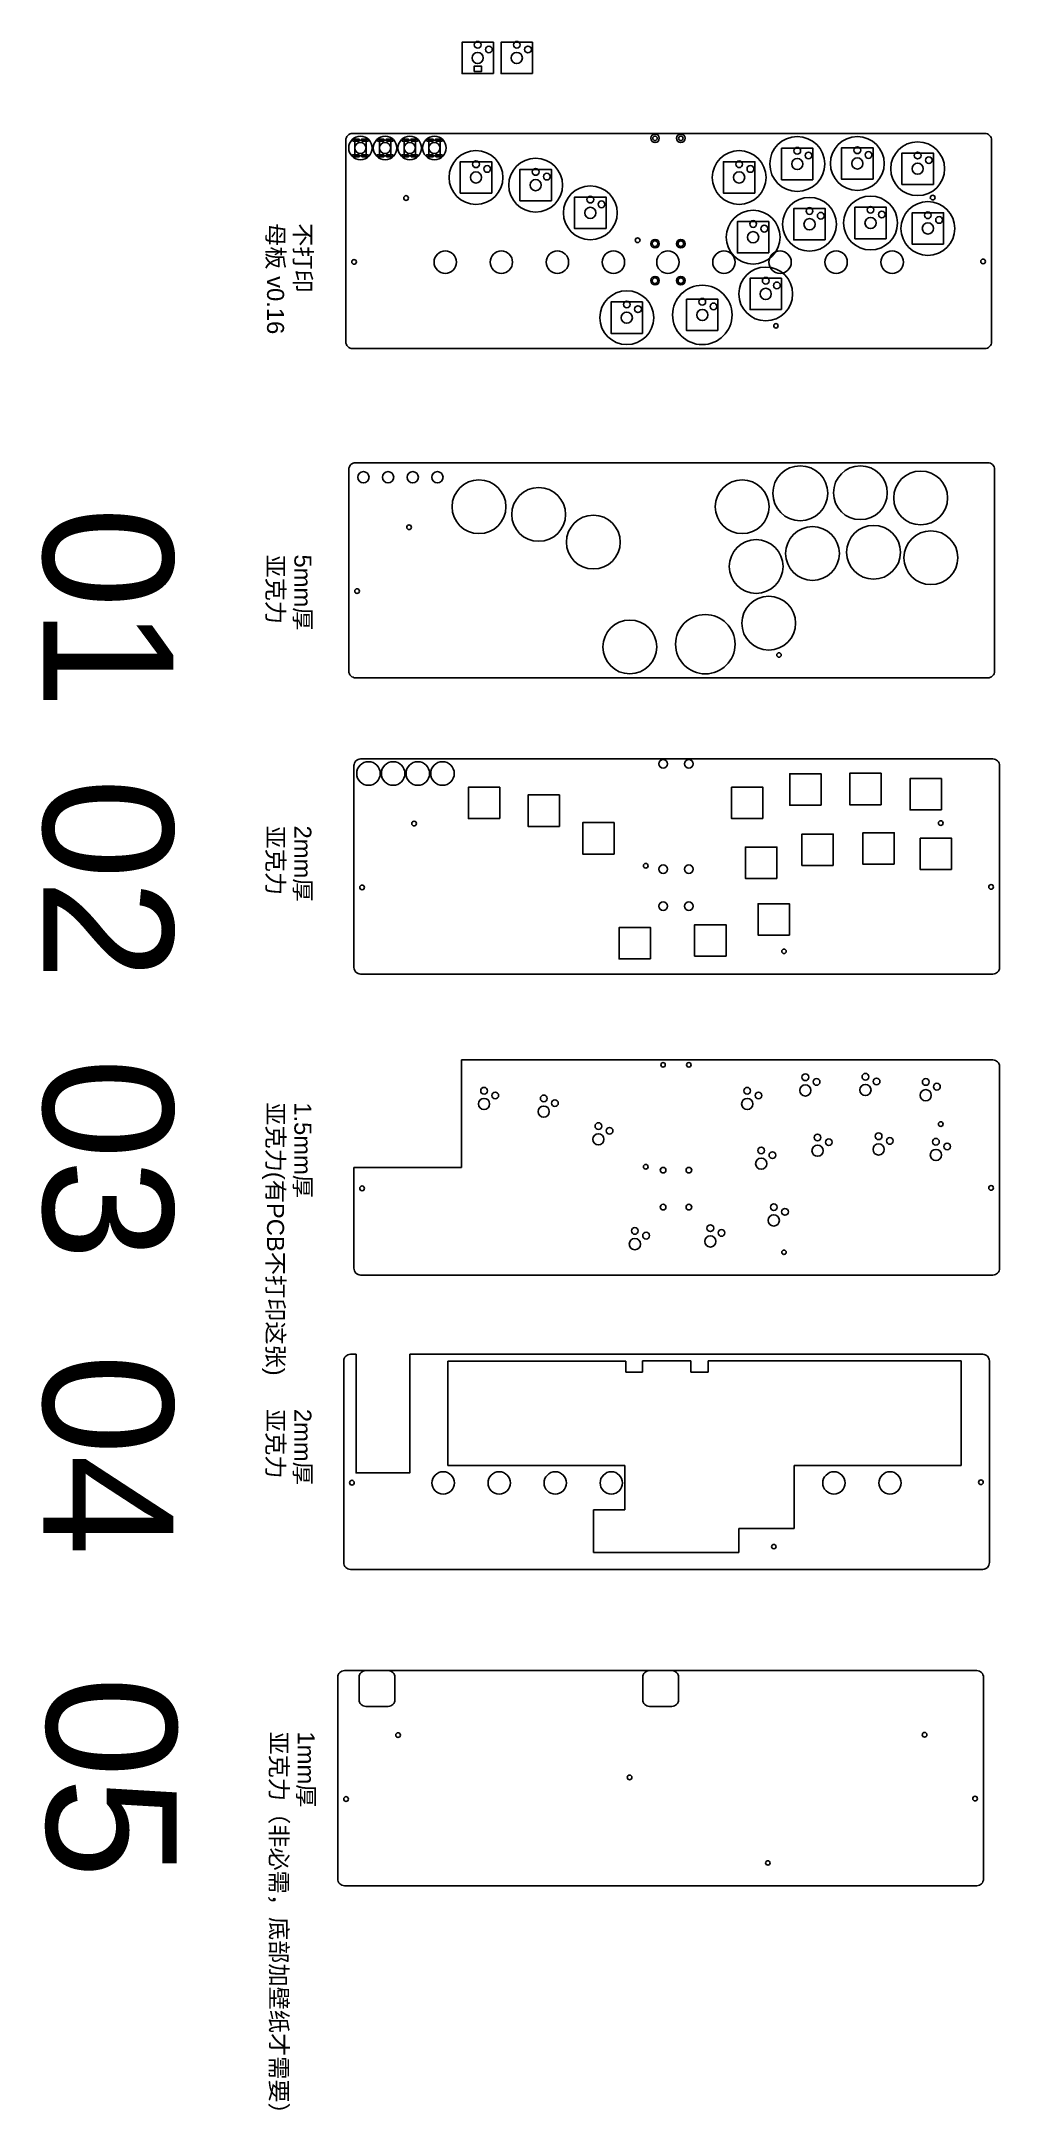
# Model space of a CAD drawing. Header units: millimetres. Extents: x 1891 to 2319, y 1141 to 2064.
import ezdxf

# ---------------------------------------------------------------- set-up
doc = ezdxf.new("R2010")
doc.units = ezdxf.units.MM
doc.layers.add('01 外壳', color=7, linetype='Continuous')
doc.layers.add('边框', color=7, linetype='Continuous')
doc.styles.get("Standard").update_dxf_attribs({"font": 'Arial.ttf'})

msp = doc.modelspace()

# ---------------------------------------------------------------- linework, layer by layer
at = {"transparency": 33554687}
for centre in [(2218.73, 1936.74), (2220.08, 1789.82), (2222.33, 1657.63), (2222.33, 1523.34), (2217.78, 1392.01), (2215.15, 1250.86)]:
    msp.add_circle(centre, 1, dxfattribs=at)
at = {"layer": '01 外壳', "transparency": 33554687}
for p, q in [((2078.5, 1561.18), (2078.5, 1609.18)), ((2030.5, 1561.18), (2078.5, 1561.18)), ((2072.44, 1428.22), (2072.44, 1474.77)), ((2072.44, 1474.77), (2151.85, 1474.77)), ((2151.85, 1469.85), (2151.85, 1474.77)), ((2159.21, 1469.85), (2151.85, 1469.85)), ((2159.21, 1469.85), (2159.21, 1474.85)), ((2159.21, 1474.85), (2180.71, 1474.85)), ((2180.71, 1474.85), (2180.71, 1469.85)), ((2180.71, 1469.85), (2188.51, 1469.85)), ((2295.93, 1474.85), (2188.51, 1474.85)), ((2188.51, 1474.85), (2188.51, 1469.85)), ((2301.36, 1474.85), (2295.93, 1474.85)), ((2301.36, 1428.22), (2301.36, 1474.85)), ((2072.44, 1428.22), (2151.35, 1428.22)), ((2151.35, 1428.22), (2151.35, 1408.44)), ((2226.94, 1400.04), (2226.94, 1428.22)), ((2226.94, 1428.22), (2301.36, 1428.22)), ((2151.35, 1408.44), (2137.35, 1408.44)), ((2137.35, 1408.44), (2137.35, 1389.36)), ((2202.25, 1389.36), (2202.25, 1400.04)), ((2202.25, 1400.04), (2226.94, 1400.04)), ((2137.35, 1389.36), (2202.25, 1389.36))]:
    msp.add_line(p, q, dxfattribs=at)
for points in [[(2092.71, 2049.25), (2092.71, 2063.25), (2078.71, 2063.25), (2078.71, 2049.25)], [(2110.14, 2049.25), (2110.14, 2063.25), (2096.14, 2063.25), (2096.14, 2049.25)], [(2084.16, 2050.16), (2084.16, 2052.6), (2087.37, 2052.6), (2087.37, 2050.16)], [(2030.01, 2019.08), (2032.81, 2019.08), (2032.81, 2020.08), (2030.01, 2020.08)], [(2030.01, 2012.08), (2032.81, 2012.08), (2032.81, 2013.08), (2030.01, 2013.08)], [(2030.91, 2012.58), (2035.91, 2012.58), (2035.91, 2019.58), (2030.91, 2019.58)], [(2034.01, 2019.08), (2036.81, 2019.08), (2036.81, 2020.08), (2034.01, 2020.08)], [(2034.01, 2012.08), (2036.81, 2012.08), (2036.81, 2013.08), (2034.01, 2013.08)], [(2041.01, 2019.08), (2043.81, 2019.08), (2043.81, 2020.08), (2041.01, 2020.08)], [(2041.01, 2012.08), (2043.81, 2012.08), (2043.81, 2013.08), (2041.01, 2013.08)], [(2041.91, 2012.58), (2046.91, 2012.58), (2046.91, 2019.58), (2041.91, 2019.58)], [(2045.01, 2019.08), (2047.81, 2019.08), (2047.81, 2020.08), (2045.01, 2020.08)], [(2045.01, 2012.08), (2047.81, 2012.08), (2047.81, 2013.08), (2045.01, 2013.08)], [(2052.01, 2019.08), (2054.81, 2019.08), (2054.81, 2020.08), (2052.01, 2020.08)], [(2052.01, 2012.08), (2054.81, 2012.08), (2054.81, 2013.08), (2052.01, 2013.08)], [(2052.91, 2012.58), (2057.91, 2012.58), (2057.91, 2019.58), (2052.91, 2019.58)], [(2056.01, 2019.08), (2058.81, 2019.08), (2058.81, 2020.08), (2056.01, 2020.08)], [(2056.01, 2012.08), (2058.81, 2012.08), (2058.81, 2013.08), (2056.01, 2013.08)], [(2063.01, 2019.08), (2065.81, 2019.08), (2065.81, 2020.08), (2063.01, 2020.08)], [(2063.01, 2012.08), (2065.81, 2012.08), (2065.81, 2013.08), (2063.01, 2013.08)], [(2063.91, 2012.58), (2068.91, 2012.58), (2068.91, 2019.58), (2063.91, 2019.58)], [(2067.01, 2019.08), (2069.81, 2019.08), (2069.81, 2020.08), (2067.01, 2020.08)], [(2067.01, 2012.08), (2069.81, 2012.08), (2069.81, 2013.08), (2067.01, 2013.08)], [(2235.26, 2001.94), (2235.26, 2015.94), (2221.26, 2015.94), (2221.26, 2001.94)], [(2262.05, 2002.16), (2262.05, 2016.16), (2248.05, 2016.16), (2248.05, 2002.16)], [(2288.95, 1999.83), (2288.95, 2013.83), (2274.95, 2013.83), (2274.95, 1999.83)], [(2091.95, 1995.92), (2091.95, 2009.92), (2077.95, 2009.92), (2077.95, 1995.92)], [(2118.56, 1992.5), (2118.56, 2006.5), (2104.56, 2006.5), (2104.56, 1992.5)], [(2209.33, 1995.92), (2209.33, 2009.92), (2195.33, 2009.92), (2195.33, 1995.92)], [(2142.95, 1980.14), (2142.95, 1994.14), (2128.95, 1994.14), (2128.95, 1980.14)], [(2240.71, 1975.05), (2240.71, 1989.05), (2226.71, 1989.05), (2226.71, 1975.05)], [(2267.94, 1975.61), (2267.94, 1989.61), (2253.94, 1989.61), (2253.94, 1975.61)], [(2293.51, 1973.16), (2293.51, 1987.16), (2279.51, 1987.16), (2279.51, 1973.16)], [(2215.56, 1969.27), (2215.56, 1983.27), (2201.56, 1983.27), (2201.56, 1969.27)], [(2221.18, 1943.96), (2221.18, 1957.96), (2207.18, 1957.96), (2207.18, 1943.96)], [(2159.21, 1933.36), (2159.21, 1947.36), (2145.21, 1947.36), (2145.21, 1933.36)], [(2192.89, 1934.58), (2192.89, 1948.58), (2178.89, 1948.58), (2178.89, 1934.58)], [(2238.86, 1722.83), (2238.86, 1736.83), (2224.86, 1736.83), (2224.86, 1722.83)], [(2265.64, 1723.06), (2265.64, 1737.06), (2251.64, 1737.06), (2251.64, 1723.06)], [(2095.54, 1716.82), (2095.54, 1730.82), (2081.54, 1730.82), (2081.54, 1716.82)], [(2122.16, 1713.39), (2122.16, 1727.39), (2108.16, 1727.39), (2108.16, 1713.39)], [(2212.93, 1716.82), (2212.93, 1730.82), (2198.93, 1730.82), (2198.93, 1716.82)], [(2292.54, 1720.72), (2292.54, 1734.72), (2278.54, 1734.72), (2278.54, 1720.72)], [(2146.54, 1701.04), (2146.54, 1715.04), (2132.54, 1715.04), (2132.54, 1701.04)], [(2244.3, 1695.94), (2244.3, 1709.94), (2230.3, 1709.94), (2230.3, 1695.94)], [(2271.54, 1696.5), (2271.54, 1710.5), (2257.54, 1710.5), (2257.54, 1696.5)], [(2297.1, 1694.06), (2297.1, 1708.06), (2283.1, 1708.06), (2283.1, 1694.06)], [(2219.15, 1690.16), (2219.15, 1704.16), (2205.15, 1704.16), (2205.15, 1690.16)], [(2224.77, 1664.85), (2224.77, 1678.85), (2210.77, 1678.85), (2210.77, 1664.85)], [(2162.8, 1654.25), (2162.8, 1668.25), (2148.8, 1668.25), (2148.8, 1654.25)], [(2196.48, 1655.48), (2196.48, 1669.48), (2182.48, 1669.48), (2182.48, 1655.48)]]:
    msp.add_lwpolyline(points, close=True, dxfattribs=at)
for points in [[(2026.91, 2019.58, -0.414214), (2029.91, 2022.58), (2311.91, 2022.58, -0.414214), (2314.91, 2019.58), (2314.91, 1929.58, -0.414214), (2311.91, 1926.58), (2029.91, 1926.58, -0.414214), (2026.91, 1929.58)], [(2028.25, 1872.66, -0.414214), (2031.25, 1875.66), (2313.25, 1875.66, -0.414214), (2316.25, 1872.66), (2316.25, 1782.66, -0.414214), (2313.25, 1779.66), (2031.25, 1779.66, -0.414214), (2028.25, 1782.66)], [(2030.5, 1740.47, -0.414214), (2033.5, 1743.47), (2315.5, 1743.47, -0.414214), (2318.5, 1740.47), (2318.5, 1650.47, -0.414214), (2315.5, 1647.47), (2033.5, 1647.47, -0.414214), (2030.5, 1650.47)], [(2023.32, 1333.7, -0.414214), (2026.32, 1336.7), (2308.32, 1336.7, -0.414214), (2311.32, 1333.7), (2311.32, 1243.7, -0.414214), (2308.32, 1240.7), (2026.32, 1240.7, -0.414214), (2023.32, 1243.7)], [(2032.81, 1323.7, 0.414214), (2035.81, 1320.7), (2045.81, 1320.7, 0.414214), (2048.81, 1323.7), (2048.81, 1333.7, 0.414214), (2045.81, 1336.7), (2035.81, 1336.7, 0.414214), (2032.81, 1333.7)], [(2159.32, 1323.7, 0.414214), (2162.32, 1320.7), (2172.32, 1320.7, 0.414214), (2175.32, 1323.7), (2175.32, 1333.7, 0.414214), (2172.32, 1336.7), (2162.32, 1336.7, 0.414214), (2159.32, 1333.7)]]:
    msp.add_lwpolyline(points, format="xyb", close=True, dxfattribs=at)
for points in [[(2078.5, 1609.18), (2315.5, 1609.18, -0.414214), (2318.5, 1606.18), (2318.5, 1516.18, -0.414214), (2315.5, 1513.18), (2033.5, 1513.18, -0.414214), (2030.5, 1516.18), (2030.5, 1561.18)], [(2031.44, 1477.85), (2028.96, 1477.85, 0.414214), (2025.96, 1474.85), (2025.96, 1384.85, 0.414214), (2028.96, 1381.85), (2310.96, 1381.85, 0.414214), (2313.96, 1384.85), (2313.96, 1474.85, 0.414214), (2310.96, 1477.85), (2055.44, 1477.85)]]:
    msp.add_lwpolyline(points, format="xyb", dxfattribs=at)
msp.add_lwpolyline([(2031.44, 1477.85), (2031.44, 1424.85), (2055.44, 1424.85), (2055.44, 1477.85)], dxfattribs=at)
for centre, radius in [((2085.71, 2056.25), 2.5), ((2085.71, 2062.15), 1.5), ((2090.71, 2060.05), 1.5), ((2103.14, 2056.25), 2.5), ((2103.14, 2062.15), 1.5), ((2108.14, 2060.05), 1.5), ((2033.41, 2016.08), 5.25), ((2044.41, 2016.08), 5.25), ((2055.41, 2016.08), 5.25), ((2066.41, 2016.08), 5.25), ((2164.81, 2020.39), 1.9), ((2164.81, 2020.39), 1), ((2176.31, 2020.39), 1.9), ((2176.31, 2020.39), 1), ((2255.05, 2009.16), 12), ((2033.41, 2016.08), 2.5), ((2044.41, 2016.08), 2.5), ((2055.41, 2016.08), 2.5), ((2066.41, 2016.08), 2.5), ((2084.95, 2002.92), 12), ((2202.33, 2002.92), 12), ((2228.26, 2014.84), 1.5), ((2228.26, 2014.84), 1.5), ((2233.26, 2012.74), 1.5), ((2255.05, 2015.06), 1.5), ((2255.05, 2015.06), 1.5), ((2260.05, 2012.96), 1.5), ((2281.95, 2006.83), 12), ((2281.95, 2012.73), 1.5), ((2286.95, 2010.63), 1.5), ((2084.95, 2002.92), 2.5), ((2084.95, 2008.82), 1.5), ((2089.95, 2006.72), 1.5), ((2111.56, 1999.5), 12), ((2111.56, 2005.4), 1.5), ((2116.56, 2003.3), 1.5), ((2202.33, 2002.92), 2.5), ((2202.33, 2008.82), 1.5), ((2207.33, 2006.72), 1.5), ((2228.26, 2008.94), 2.5), ((2255.05, 2009.16), 2.5), ((2281.95, 2006.83), 2.5), ((2053.76, 1993.76), 1.05), ((2111.56, 1999.5), 2.5), ((2135.95, 1987.14), 12), ((2135.95, 1993.04), 1.5), ((2233.71, 1982.05), 12), ((2260.94, 1982.61), 12), ((2288.65, 1993.93), 1.05), ((2135.95, 1987.14), 2.5), ((2140.95, 1990.94), 1.5), ((2208.56, 1976.27), 12), ((2233.71, 1982.05), 2.5), ((2233.71, 1987.95), 1.5), ((2238.71, 1985.85), 1.5), ((2260.94, 1982.61), 2.5), ((2260.94, 1988.51), 1.5), ((2265.94, 1986.41), 1.5), ((2286.51, 1980.16), 12), ((2286.51, 1986.06), 1.5), ((2291.51, 1983.96), 1.5), ((2157.06, 1974.89), 1.05), ((2164.81, 1973.38), 1.9), ((2176.31, 1973.38), 1.9), ((2208.56, 1976.27), 2.5), ((2208.56, 1982.17), 1.5), ((2213.56, 1980.07), 1.5), ((2286.51, 1980.16), 2.5), ((2030.56, 1965.26), 1.05), ((2071.26, 1965.13), 5), ((2096.26, 1965.13), 5), ((2121.26, 1965.13), 5), ((2146.26, 1965.13), 5), ((2164.81, 1973.38), 1.25), ((2170.56, 1965.13), 5), ((2176.31, 1973.38), 1.25), ((2195.56, 1965.13), 5), ((2220.56, 1965.13), 5), ((2245.56, 1965.13), 5), ((2270.56, 1965.13), 5), ((2311.14, 1965.45), 1.05), ((2164.81, 1956.88), 1.9), ((2164.81, 1956.88), 1.25), ((2176.31, 1956.88), 1.9), ((2176.31, 1956.88), 1.25), ((2214.18, 1950.96), 12), ((2214.18, 1956.86), 1.5), ((2152.21, 1940.36), 12), ((2152.21, 1946.26), 1.5), ((2185.89, 1941.58), 13.25), ((2185.89, 1947.48), 1.5), ((2214.18, 1950.96), 2.5), ((2219.18, 1954.76), 1.5), ((2152.21, 1940.36), 2.5), ((2157.21, 1944.16), 1.5), ((2185.89, 1941.58), 2.5), ((2190.89, 1945.38), 1.5), ((2256.39, 1862.24), 12), ((2034.75, 1869.16), 2.5), ((2045.75, 1869.16), 2.5), ((2056.75, 1869.16), 2.5), ((2067.75, 1869.16), 2.5), ((2086.29, 1856), 12), ((2112.91, 1852.57), 12), ((2203.67, 1856), 12), ((2283.29, 1859.91), 12), ((2055.1, 1846.84), 1.05), ((2137.29, 1840.22), 12), ((2235.05, 1835.13), 12), ((2262.28, 1835.68), 12), ((2209.9, 1829.34), 12), ((2287.85, 1833.24), 12), ((2031.9, 1818.34), 1.05), ((2215.52, 1804.03), 12), ((2153.55, 1793.44), 12), ((2187.23, 1794.66), 13.25), ((2037, 1736.97), 5.25), ((2048, 1736.97), 5.25), ((2059, 1736.97), 5.25), ((2070, 1736.97), 5.25), ((2168.4, 1741.28), 1.9), ((2179.9, 1741.28), 1.9), ((2057.36, 1714.65), 1.05), ((2292.24, 1714.82), 1.05), ((2160.66, 1695.79), 1.05), ((2168.4, 1694.27), 1.9), ((2179.9, 1694.27), 1.9), ((2034.16, 1686.15), 1.05), ((2168.4, 1677.77), 1.9), ((2179.9, 1677.77), 1.9), ((2314.73, 1686.34), 1.05), ((2168.4, 1606.99), 1), ((2179.9, 1606.99), 1), ((2088.54, 1595.42), 1.5), ((2205.93, 1595.42), 1.5), ((2231.86, 1595.54), 2.5), ((2231.86, 1601.44), 1.5), ((2231.86, 1601.44), 1.5), ((2236.86, 1599.34), 1.5), ((2258.64, 1595.76), 2.5), ((2258.64, 1601.66), 1.5), ((2258.64, 1601.66), 1.5), ((2263.64, 1599.56), 1.5), ((2285.54, 1599.33), 1.5), ((2290.54, 1597.23), 1.5), ((2088.54, 1589.52), 2.5), ((2093.54, 1593.32), 1.5), ((2115.16, 1586.1), 2.5), ((2115.16, 1592), 1.5), ((2120.16, 1589.9), 1.5), ((2205.93, 1589.52), 2.5), ((2210.93, 1593.32), 1.5), ((2285.54, 1593.43), 2.5), ((2139.54, 1579.64), 1.5), ((2144.54, 1577.54), 1.5), ((2292.24, 1580.53), 1.05), ((2139.54, 1573.74), 2.5), ((2212.15, 1568.77), 1.5), ((2237.3, 1568.65), 2.5), ((2237.3, 1574.55), 1.5), ((2242.3, 1572.45), 1.5), ((2264.54, 1569.21), 2.5), ((2264.54, 1575.11), 1.5), ((2269.54, 1573.01), 1.5), ((2290.1, 1566.76), 2.5), ((2290.1, 1572.66), 1.5), ((2295.1, 1570.56), 1.5), ((2160.66, 1561.49), 1.05), ((2168.4, 1559.98), 1.25), ((2179.9, 1559.98), 1.25), ((2212.15, 1562.87), 2.5), ((2217.15, 1566.67), 1.5), ((2034.16, 1551.86), 1.05), ((2314.73, 1552.05), 1.05), ((2168.4, 1543.48), 1.25), ((2179.9, 1543.48), 1.25), ((2217.77, 1543.46), 1.5), ((2222.77, 1541.36), 1.5), ((2155.8, 1532.86), 1.5), ((2160.8, 1530.76), 1.5), ((2189.48, 1534.08), 1.5), ((2194.48, 1531.98), 1.5), ((2217.77, 1537.56), 2.5), ((2155.8, 1526.96), 2.5), ((2189.48, 1528.18), 2.5), ((2029.61, 1420.53), 1.05), ((2070.31, 1420.4), 5), ((2095.31, 1420.4), 5), ((2120.31, 1420.4), 5), ((2145.31, 1420.4), 5), ((2244.61, 1420.4), 5), ((2269.61, 1420.4), 5), ((2310.19, 1420.72), 1.05), ((2050.18, 1307.88), 1.05), ((2285.06, 1308.05), 1.05), ((2153.48, 1289.02), 1.05), ((2026.98, 1279.38), 1.05), ((2307.55, 1279.57), 1.05)]:
    msp.add_circle(centre, radius, dxfattribs=at)
at = {"layer": '边框', "transparency": 33554687}
for centre in [(2228.26, 2008.94), (2229.6, 1862.02)]:
    msp.add_circle(centre, 12.25, dxfattribs=at)

# ---------------------------------------------------------------- texts
at = {"layer": '01 外壳', "transparency": 33554687}
for s, height, p in [('母板 v0.16', 7.587, (1991.75, 1982.53)), ('不打印', 7.587, (2003.94, 1982.53)), ('01', 57.987, (1891.92, 1855.88)), ('亚克力', 7.587, (1991.75, 1834.7)), ('5mm厚', 7.587, (2003.94, 1834.7)), ('02', 57.987, (1891.92, 1734.83)), ('亚克力', 7.587, (1991.75, 1713.74)), ('2mm厚', 7.587, (2003.94, 1713.74)), ('03', 57.987, (1891.92, 1609.94)), ('亚克力(有PCB不打印这张)', 7.5874, (1991.75, 1590.28)), ('1.5mm厚', 7.587, (2003.94, 1590.28)), ('04', 57.987, (1891.92, 1478.01)), ('亚克力', 7.587, (1991.75, 1453.45)), ('2mm厚', 7.587, (2003.94, 1453.45)), ('05', 57.987, (1893.42, 1334.08)), ('亚克力（非必需，底部加壁纸才需要）', 7.5874, (1993.25, 1309.52)), ('1mm厚', 7.587, (2005.43, 1309.52))]:
    msp.add_text(s, height=height, rotation=270, dxfattribs=at).set_placement(p)

doc.saveas('drawing.dxf')
